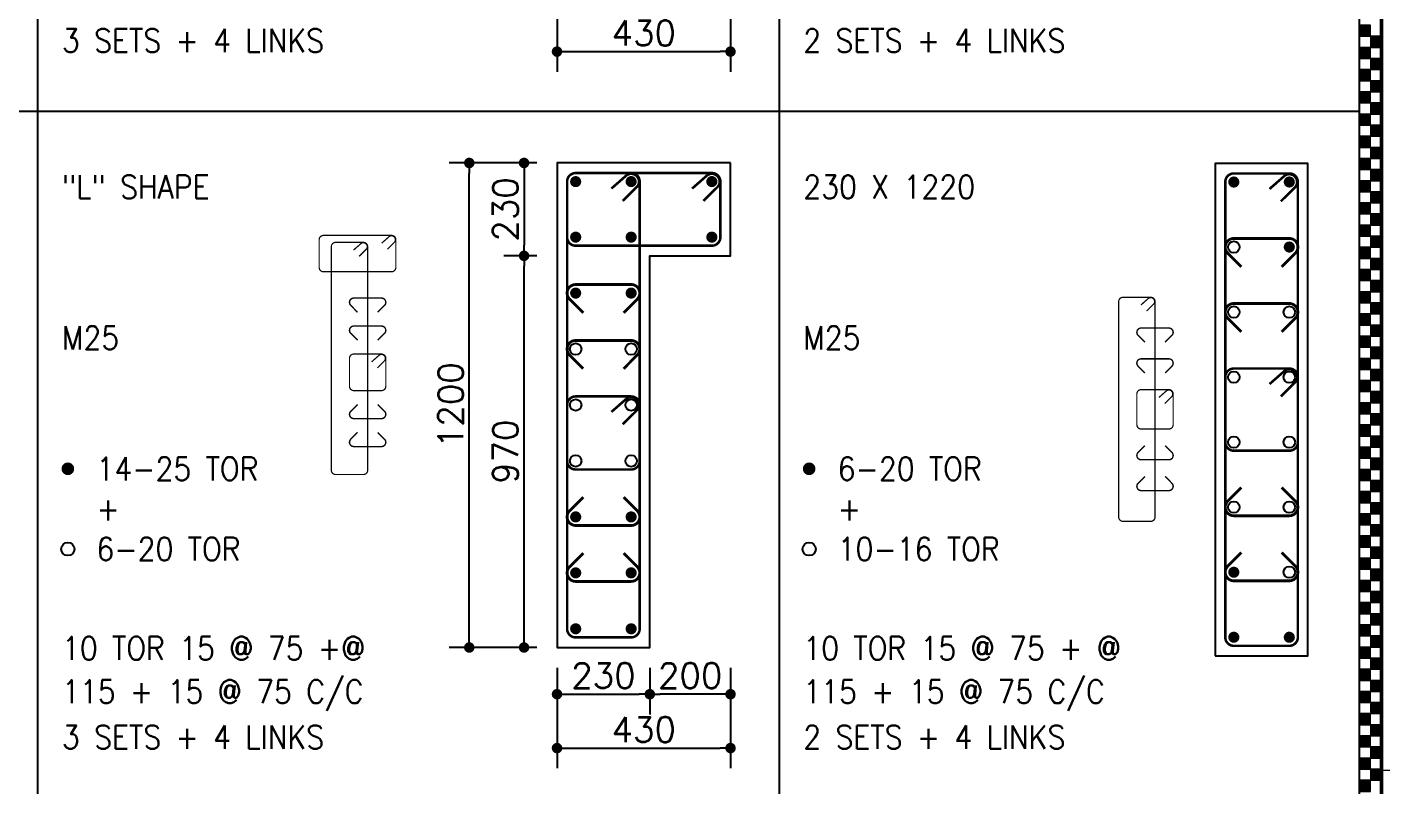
# Model space of a CAD drawing. Extents: x -200722 to 834823, y -494970 to 88783.
# Drawn here: x 291964 to 305396, y -61844 to -54327 of the extents above; entities that cross this region are included whole.
import ezdxf
from ezdxf.enums import TextEntityAlignment as Align

# ---------------------------------------------------------------- set-up
doc = ezdxf.new("R2010")
doc.units = 0
doc.header["$LTSCALE"] = 100
doc.header["$MEASUREMENT"] = 0
doc.header["$PDMODE"] = 34
doc.layers.get('0').update_dxf_attribs({"linetype": 'CONTINUOUS'})
doc.layers.get('DEFPOINTS').update_dxf_attribs({"linetype": 'CONTINUOUS'})
for name, color, linetype in [('5', 4, 'CONTINUOUS'), ('BEAM', 4, 'CONTINUOUS'), ('COL. SHED. STEEL.', 6, 'CONTINUOUS'), ('column', 240, 'CONTINUOUS'), ('STEEL', 6, 'CONTINUOUS'), ('TEXT', 2, 'CONTINUOUS')]:
    doc.layers.add(name, color=color, linetype=linetype)
doc.layers.add('9_TITLE TEXT', color=7, linetype='CONTINUOUS', lineweight=20)
doc.layers.add('g-dim', color=6, linetype='CONTINUOUS', lineweight=9)
doc.styles.add('ROMANS', font='romans.shx')
doc.styles.get("Standard").update_dxf_attribs({"font": 'simplex.shx'})
doc.dimstyles.new('STANDARD$0', dxfattribs={"dimtxt": 2.5, "dimasz": 2.5, "dimexe": 2, "dimexo": 0.7, "dimgap": 0.9, "dimtad": 1, "dimdec": 0, "dimdsep": 46, "dimtxsty": 'ROMANS', "dimcen": 0.09, "dimclrd": 4, "dimclre": 4, "dimclrt": 3, "dimadec": 0, "dimazin": 0, "dimtfac": 1, "dimtdec": 0, "dimtmove": 0, "dimatfit": 3, "dimfxl": 1, "dimtolj": 1, "dimtzin": 0, "dimarcsym": 0})

# ---------------------------------------------------------------- blocks, each defined once
blk = doc.blocks.new('DOT')
at = {"color": 0, "linetype": 'ByBlock'}
blk.add_line((-0.5, 0), (-1, 0), dxfattribs=at)
at = {"color": 0, "linetype": 'ByBlock', "const_width": 0.5}
blk.add_lwpolyline([(-0.25, 0, 1), (0.25, 0, 1)], format="xyb", close=True, dxfattribs=at)
blk = doc.blocks.new('*D148')
at = {"layer": 'BEAM', "color": 0, "lineweight": -2, "transparency": 16777216}
for p, q in [((297218, -60673), (297218, -61136)), ((298138, -60673), (298138, -61136)), ((297322, -60936), (298034, -60936))]:
    blk.add_line(p, q, dxfattribs=at)
at = {"layer": 'DEFPOINTS', "color": 0, "lineweight": -3, "transparency": 16777216}
for p in [(297218, -60473), (298138, -60473), (298138, -60936)]:
    blk.add_point(p, dxfattribs=at)
at = {"layer": 'BEAM', "color": 0, "lineweight": -2, "transparency": 16777216, "xscale": 104, "yscale": 104, "zscale": 104, "rotation": 180}
blk.add_blockref('DOT', (297218, -60936), dxfattribs=at)
at = {"layer": 'BEAM', "color": 0, "lineweight": -2, "transparency": 16777216, "xscale": 104, "yscale": 104, "zscale": 104}
blk.add_blockref('DOT', (298138, -60936), dxfattribs=at)
at = {"layer": 'BEAM', "color": 0, "transparency": 16777216, "insert": (297678, -60752), "char_height": 248, "attachment_point": 5}
blk.add_mtext('\\A1;230', dxfattribs=at)
blk = doc.blocks.new('_DOT')
at = {"color": 0, "linetype": 'ByBlock'}
blk.add_line((-0.5, 0), (-1, 0), dxfattribs=at)
at = {"color": 0, "linetype": 'ByBlock', "const_width": 0.5}
blk.add_lwpolyline([(-0.25, 0, 1), (0.25, 0, 1)], format="xyb", close=True, dxfattribs=at)
blk = doc.blocks.new('*D149')
at = {"layer": 'BEAM', "color": 0, "lineweight": -2, "transparency": 16777216}
for p, q in [((298138, -60673), (298138, -61136)), ((298938, -60673), (298938, -61136)), ((298834, -60936), (298242, -60936))]:
    blk.add_line(p, q, dxfattribs=at)
at = {"layer": 'DEFPOINTS', "color": 0, "lineweight": -3, "transparency": 16777216}
for p in [(298138, -60473), (298938, -60473), (298138, -60936)]:
    blk.add_point(p, dxfattribs=at)
at = {"layer": 'BEAM', "color": 0, "lineweight": -2, "transparency": 16777216, "xscale": 104, "yscale": 104, "zscale": 104, "rotation": 180}
blk.add_blockref('DOT', (298138, -60936), dxfattribs=at)
at = {"layer": 'BEAM', "color": 0, "lineweight": -2, "transparency": 16777216, "xscale": 104, "yscale": 104, "zscale": 104}
blk.add_blockref('DOT', (298938, -60936), dxfattribs=at)
at = {"layer": 'BEAM', "color": 0, "transparency": 16777216, "insert": (298538, -60752), "char_height": 248, "attachment_point": 5}
blk.add_mtext('\\A1;200', dxfattribs=at)
blk = doc.blocks.new('*D150')
at = {"layer": 'BEAM', "color": 0, "lineweight": -2, "transparency": 16777216}
for p, q in [((297218, -60673), (297218, -61670)), ((298938, -60673), (298938, -61670)), ((297322, -61470), (298834, -61470))]:
    blk.add_line(p, q, dxfattribs=at)
at = {"layer": 'DEFPOINTS', "color": 0, "lineweight": -3, "transparency": 16777216}
for p in [(297218, -60473), (298938, -60473), (298938, -61470)]:
    blk.add_point(p, dxfattribs=at)
at = {"layer": 'BEAM', "color": 0, "lineweight": -2, "transparency": 16777216, "xscale": 104, "yscale": 104, "zscale": 104, "rotation": 180}
blk.add_blockref('DOT', (297218, -61470), dxfattribs=at)
at = {"layer": 'BEAM', "color": 0, "lineweight": -2, "transparency": 16777216, "xscale": 104, "yscale": 104, "zscale": 104}
blk.add_blockref('DOT', (298938, -61470), dxfattribs=at)
at = {"layer": 'BEAM', "color": 0, "transparency": 16777216, "insert": (298078, -61286), "char_height": 248, "attachment_point": 5}
blk.add_mtext('\\A1;430', dxfattribs=at)
blk = doc.blocks.new('*D151')
at = {"layer": 'BEAM', "color": 0, "lineweight": -2, "transparency": 16777216}
for p, q in [((297018, -56593), (296691, -56593)), ((296891, -60369), (296891, -56697)), ((297018, -60473), (296691, -60473))]:
    blk.add_line(p, q, dxfattribs=at)
at = {"layer": 'DEFPOINTS', "color": 0, "lineweight": -3, "transparency": 16777216}
for p in [(296891, -56593), (297218, -56593), (297218, -60473)]:
    blk.add_point(p, dxfattribs=at)
at = {"layer": 'BEAM', "color": 0, "lineweight": -2, "transparency": 16777216, "xscale": 104, "yscale": 104, "zscale": 104}
for p, rotation in [((296891, -56593), 90), ((296891, -60473), 270)]:
    blk.add_blockref('DOT', p, dxfattribs=dict(at, rotation=rotation))
at = {"layer": 'BEAM', "color": 0, "transparency": 16777216, "insert": (296707, -58533), "char_height": 248, "attachment_point": 5, "rotation": 90}
blk.add_mtext('\\A1;970', dxfattribs=at)
blk = doc.blocks.new('*D152')
at = {"layer": 'BEAM', "color": 0, "lineweight": -2, "transparency": 16777216}
for p, q in [((297018, -55673), (296691, -55673)), ((296891, -55777), (296891, -56489)), ((297018, -56593), (296691, -56593))]:
    blk.add_line(p, q, dxfattribs=at)
at = {"layer": 'DEFPOINTS', "color": 0, "lineweight": -3, "transparency": 16777216}
for p in [(297218, -55673), (296891, -56593), (297218, -56593)]:
    blk.add_point(p, dxfattribs=at)
at = {"layer": 'BEAM', "color": 0, "lineweight": -2, "transparency": 16777216, "xscale": 104, "yscale": 104, "zscale": 104}
for p, rotation in [((296891, -55673), 90), ((296891, -56593), 270)]:
    blk.add_blockref('DOT', p, dxfattribs=dict(at, rotation=rotation))
at = {"layer": 'BEAM', "color": 0, "transparency": 16777216, "insert": (296707, -56133), "char_height": 248, "attachment_point": 5, "rotation": 90}
blk.add_mtext('\\A1;230', dxfattribs=at)
blk = doc.blocks.new('*D153')
at = {"layer": 'BEAM', "color": 0, "lineweight": -2, "transparency": 16777216}
for p, q in [((297018, -55673), (296148, -55673)), ((296348, -60369), (296348, -55777)), ((297018, -60473), (296148, -60473))]:
    blk.add_line(p, q, dxfattribs=at)
at = {"layer": 'DEFPOINTS', "color": 0, "lineweight": -3, "transparency": 16777216}
for p in [(296348, -55673), (297218, -55673), (297218, -60473)]:
    blk.add_point(p, dxfattribs=at)
at = {"layer": 'BEAM', "color": 0, "lineweight": -2, "transparency": 16777216, "xscale": 104, "yscale": 104, "zscale": 104}
for p, rotation in [((296348, -55673), 90), ((296348, -60473), 270)]:
    blk.add_blockref('DOT', p, dxfattribs=dict(at, rotation=rotation))
at = {"layer": 'BEAM', "color": 0, "transparency": 16777216, "insert": (296164, -58073), "char_height": 248, "attachment_point": 5, "rotation": 90}
blk.add_mtext('\\A1;1200', dxfattribs=at)
blk = doc.blocks.new('*D156')
at = {"layer": 'BEAM', "color": 0, "lineweight": -2, "transparency": 16777216}
for p, q in [((297218, -53773), (297218, -54770)), ((298938, -53773), (298938, -54770)), ((297322, -54570), (298834, -54570))]:
    blk.add_line(p, q, dxfattribs=at)
at = {"layer": 'DEFPOINTS', "color": 0, "lineweight": -3, "transparency": 16777216}
for p in [(297218, -53573), (298938, -53573), (298938, -54570)]:
    blk.add_point(p, dxfattribs=at)
at = {"layer": 'BEAM', "color": 0, "lineweight": -2, "transparency": 16777216, "xscale": 104, "yscale": 104, "zscale": 104, "rotation": 180}
blk.add_blockref('DOT', (297218, -54570), dxfattribs=at)
at = {"layer": 'BEAM', "color": 0, "lineweight": -2, "transparency": 16777216, "xscale": 104, "yscale": 104, "zscale": 104}
blk.add_blockref('DOT', (298938, -54570), dxfattribs=at)
at = {"layer": 'BEAM', "color": 0, "transparency": 16777216, "insert": (298078, -54386), "char_height": 248, "attachment_point": 5}
blk.add_mtext('\\A1;430', dxfattribs=at)
blk = doc.blocks.new('TITLE CHAIN')
at = {"layer": '9_TITLE TEXT'}
h = blk.add_hatch(color=256, dxfattribs=at)
h.dxf.hatch_style = 1
h.paths.add_polyline_path([(0, -129.62), (1, -129.62), (1, -128.62), (0, -128.62)])
h = blk.add_hatch(color=256, dxfattribs=at)
h.dxf.hatch_style = 1
h.paths.add_polyline_path([(0, -131.62), (1, -131.62), (1, -130.62), (0, -130.62)])
h = blk.add_hatch(color=256, dxfattribs=at)
h.dxf.hatch_style = 1
h.paths.add_polyline_path([(1, -130.62), (2, -130.62), (2, -129.62), (1, -129.62)])
h = blk.add_hatch(color=256, dxfattribs=at)
h.dxf.hatch_style = 1
h.paths.add_polyline_path([(1, -132.62), (2, -132.62), (2, -131.62), (1, -131.62)])
h = blk.add_hatch(color=256, dxfattribs=at)
h.dxf.hatch_style = 1
h.paths.add_polyline_path([(0, -133.62), (1, -133.62), (1, -132.62), (0, -132.62)])
h = blk.add_hatch(color=256, dxfattribs=at)
h.dxf.hatch_style = 1
h.paths.add_polyline_path([(1, -134.62), (2, -134.62), (2, -133.62), (1, -133.62)])
h = blk.add_hatch(color=256, dxfattribs=at)
h.dxf.hatch_style = 1
h.paths.add_polyline_path([(0, -135.62), (1, -135.62), (1, -134.62), (0, -134.62)])
h = blk.add_hatch(color=256, dxfattribs=at)
h.dxf.hatch_style = 1
h.paths.add_polyline_path([(0, -137.62), (1, -137.62), (1, -136.62), (0, -136.62)])
h = blk.add_hatch(color=256, dxfattribs=at)
h.dxf.hatch_style = 1
h.paths.add_polyline_path([(1, -136.62), (2, -136.62), (2, -135.62), (1, -135.62)])
h = blk.add_hatch(color=256, dxfattribs=at)
h.dxf.hatch_style = 1
h.paths.add_polyline_path([(1, -138.62), (2, -138.62), (2, -137.62), (1, -137.62)])
h = blk.add_hatch(color=256, dxfattribs=at)
h.dxf.hatch_style = 1
h.paths.add_polyline_path([(0, -139.62), (1, -139.62), (1, -138.62), (0, -138.62)])
h = blk.add_hatch(color=256, dxfattribs=at)
h.dxf.hatch_style = 1
h.paths.add_polyline_path([(1, -140.62), (2, -140.62), (2, -139.62), (1, -139.62)])
h = blk.add_hatch(color=256, dxfattribs=at)
h.dxf.hatch_style = 1
h.paths.add_polyline_path([(0, -141.62), (1, -141.62), (1, -140.62), (0, -140.62)])
h = blk.add_hatch(color=256, dxfattribs=at)
h.dxf.hatch_style = 1
h.paths.add_polyline_path([(1, -142.62), (2, -142.62), (2, -141.62), (1, -141.62)])
h = blk.add_hatch(color=256, dxfattribs=at)
h.dxf.hatch_style = 1
h.paths.add_polyline_path([(0, -143.62), (1, -143.62), (1, -142.62), (0, -142.62)])
h = blk.add_hatch(color=256, dxfattribs=at)
h.dxf.hatch_style = 1
h.paths.add_polyline_path([(1, -144.62), (2, -144.62), (2, -143.62), (1, -143.62)])
h = blk.add_hatch(color=256, dxfattribs=at)
h.dxf.hatch_style = 1
h.paths.add_polyline_path([(0, -145.62), (1, -145.62), (1, -144.62), (0, -144.62)])
h = blk.add_hatch(color=256, dxfattribs=at)
h.dxf.hatch_style = 1
h.paths.add_polyline_path([(1, -146.62), (2, -146.62), (2, -145.62), (1, -145.62)])
h = blk.add_hatch(color=256, dxfattribs=at)
h.dxf.hatch_style = 1
h.paths.add_polyline_path([(0, -147.62), (1, -147.62), (1, -146.62), (0, -146.62)])
h = blk.add_hatch(color=256, dxfattribs=at)
h.dxf.hatch_style = 1
h.paths.add_polyline_path([(1, -148.62), (2, -148.62), (2, -147.62), (1, -147.62)])
h = blk.add_hatch(color=256, dxfattribs=at)
h.dxf.hatch_style = 1
h.paths.add_polyline_path([(0, -149.62), (1, -149.62), (1, -148.62), (0, -148.62)])
h = blk.add_hatch(color=256, dxfattribs=at)
h.dxf.hatch_style = 1
h.paths.add_polyline_path([(1, -150.62), (2, -150.62), (2, -149.62), (1, -149.62)])
h = blk.add_hatch(color=256, dxfattribs=at)
h.dxf.hatch_style = 1
h.paths.add_polyline_path([(0, -151.62), (1, -151.62), (1, -150.62), (0, -150.62)])
h = blk.add_hatch(color=256, dxfattribs=at)
h.dxf.hatch_style = 1
h.paths.add_polyline_path([(0, -153.62), (1, -153.62), (1, -152.62), (0, -152.62)])
h = blk.add_hatch(color=256, dxfattribs=at)
h.dxf.hatch_style = 1
h.paths.add_polyline_path([(1, -152.62), (2, -152.62), (2, -151.62), (1, -151.62)])
h = blk.add_hatch(color=256, dxfattribs=at)
h.dxf.hatch_style = 1
h.paths.add_polyline_path([(1, -154.62), (2, -154.62), (2, -153.62), (1, -153.62)])
h = blk.add_hatch(color=256, dxfattribs=at)
h.dxf.hatch_style = 1
h.paths.add_polyline_path([(0, -155.62), (1, -155.62), (1, -154.62), (0, -154.62)])
h = blk.add_hatch(color=256, dxfattribs=at)
h.dxf.hatch_style = 1
h.paths.add_polyline_path([(1, -156.62), (2, -156.62), (2, -155.62), (1, -155.62)])
h = blk.add_hatch(color=256, dxfattribs=at)
h.dxf.hatch_style = 1
h.paths.add_polyline_path([(0, -157.62), (1, -157.62), (1, -156.62), (0, -156.62)])
h = blk.add_hatch(color=256, dxfattribs=at)
h.dxf.hatch_style = 1
h.paths.add_polyline_path([(0, -159.62), (1, -159.62), (1, -158.62), (0, -158.62)])
h = blk.add_hatch(color=256, dxfattribs=at)
h.dxf.hatch_style = 1
h.paths.add_polyline_path([(1, -158.62), (2, -158.62), (2, -157.62), (1, -157.62)])
h = blk.add_hatch(color=256, dxfattribs=at)
h.dxf.hatch_style = 1
h.paths.add_polyline_path([(1, -160.62), (2, -160.62), (2, -159.62), (1, -159.62)])
h = blk.add_hatch(color=256, dxfattribs=at)
h.dxf.hatch_style = 1
h.paths.add_polyline_path([(0, -161.62), (1, -161.62), (1, -160.62), (0, -160.62)])
h = blk.add_hatch(color=256, dxfattribs=at)
h.dxf.hatch_style = 1
h.paths.add_polyline_path([(1, -162.62), (2, -162.62), (2, -161.62), (1, -161.62)])
h = blk.add_hatch(color=256, dxfattribs=at)
h.dxf.hatch_style = 1
h.paths.add_polyline_path([(0, -163.62), (1, -163.62), (1, -162.62), (0, -162.62)])
h = blk.add_hatch(color=256, dxfattribs=at)
h.dxf.hatch_style = 1
h.paths.add_polyline_path([(0, -165.62), (1, -165.62), (1, -164.62), (0, -164.62)])
h = blk.add_hatch(color=256, dxfattribs=at)
h.dxf.hatch_style = 1
h.paths.add_polyline_path([(1, -164.62), (2, -164.62), (2, -163.62), (1, -163.62)])
h = blk.add_hatch(color=256, dxfattribs=at)
h.dxf.hatch_style = 1
h.paths.add_polyline_path([(1, -166.62), (2, -166.62), (2, -165.62), (1, -165.62)])
h = blk.add_hatch(color=256, dxfattribs=at)
h.dxf.hatch_style = 1
h.paths.add_polyline_path([(0, -167.62), (1, -167.62), (1, -166.62), (0, -166.62)])
h = blk.add_hatch(color=256, dxfattribs=at)
h.dxf.hatch_style = 1
h.paths.add_polyline_path([(1, -168.62), (2, -168.62), (2, -167.62), (1, -167.62)])
h = blk.add_hatch(color=256, dxfattribs=at)
h.dxf.hatch_style = 1
h.paths.add_polyline_path([(0, -169.62), (1, -169.62), (1, -168.62), (0, -168.62)])
h = blk.add_hatch(color=256, dxfattribs=at)
h.dxf.hatch_style = 1
h.paths.add_polyline_path([(1, -170.62), (2, -170.62), (2, -169.62), (1, -169.62)])
h = blk.add_hatch(color=256, dxfattribs=at)
h.dxf.hatch_style = 1
h.paths.add_polyline_path([(0, -171.62), (1, -171.62), (1, -170.62), (0, -170.62)])
h = blk.add_hatch(color=256, dxfattribs=at)
h.dxf.hatch_style = 1
h.paths.add_polyline_path([(1, -172.62), (2, -172.62), (2, -171.62), (1, -171.62)])
h = blk.add_hatch(color=256, dxfattribs=at)
h.dxf.hatch_style = 1
h.paths.add_polyline_path([(0, -173.62), (1, -173.62), (1, -172.62), (0, -172.62)])
h = blk.add_hatch(color=256, dxfattribs=at)
h.dxf.hatch_style = 1
h.paths.add_polyline_path([(1, -174.62), (2, -174.62), (2, -173.62), (1, -173.62)])
h = blk.add_hatch(color=256, dxfattribs=at)
h.dxf.hatch_style = 1
h.paths.add_polyline_path([(0, -175.62), (1, -175.62), (1, -174.62), (0, -174.62)])
h = blk.add_hatch(color=256, dxfattribs=at)
h.dxf.hatch_style = 1
h.paths.add_polyline_path([(1, -176.62), (2, -176.62), (2, -175.62), (1, -175.62)])
h = blk.add_hatch(color=256, dxfattribs=at)
h.dxf.hatch_style = 1
h.paths.add_polyline_path([(0, -177.62), (1, -177.62), (1, -176.62), (0, -176.62)])
h = blk.add_hatch(color=256, dxfattribs=at)
h.dxf.hatch_style = 1
h.paths.add_polyline_path([(1, -178.62), (2, -178.62), (2, -177.62), (1, -177.62)])
h = blk.add_hatch(color=256, dxfattribs=at)
h.dxf.hatch_style = 1
h.paths.add_polyline_path([(0, -179.62), (1, -179.62), (1, -178.62), (0, -178.62)])
h = blk.add_hatch(color=256, dxfattribs=at)
h.dxf.hatch_style = 1
h.paths.add_polyline_path([(0, -181.62), (1, -181.62), (1, -180.62), (0, -180.62)])
h = blk.add_hatch(color=256, dxfattribs=at)
h.dxf.hatch_style = 1
h.paths.add_polyline_path([(1, -180.62), (2, -180.62), (2, -179.62), (1, -179.62)])
h = blk.add_hatch(color=256, dxfattribs=at)
h.dxf.hatch_style = 1
h.paths.add_polyline_path([(1, -182.62), (2, -182.62), (2, -181.62), (1, -181.62)])
h = blk.add_hatch(color=256, dxfattribs=at)
h.dxf.hatch_style = 1
h.paths.add_polyline_path([(0, -183.62), (1, -183.62), (1, -182.62), (0, -182.62)])
h = blk.add_hatch(color=256, dxfattribs=at)
h.dxf.hatch_style = 1
h.paths.add_polyline_path([(1, -184.62), (2, -184.62), (2, -183.62), (1, -183.62)])
h = blk.add_hatch(color=256, dxfattribs=at)
h.dxf.hatch_style = 1
h.paths.add_polyline_path([(0, -185.62), (1, -185.62), (1, -184.62), (0, -184.62)])
h = blk.add_hatch(color=256, dxfattribs=at)
h.dxf.hatch_style = 1
h.paths.add_polyline_path([(0, -187.62), (1, -187.62), (1, -186.62), (0, -186.62)])
h = blk.add_hatch(color=256, dxfattribs=at)
h.dxf.hatch_style = 1
h.paths.add_polyline_path([(1, -186.62), (2, -186.62), (2, -185.62), (1, -185.62)])
h = blk.add_hatch(color=256, dxfattribs=at)
h.dxf.hatch_style = 1
h.paths.add_polyline_path([(1, -188.62), (2, -188.62), (2, -187.62), (1, -187.62)])
h = blk.add_hatch(color=256, dxfattribs=at)
h.dxf.hatch_style = 1
h.paths.add_polyline_path([(0, -189.62), (1, -189.62), (1, -188.62), (0, -188.62)])
h = blk.add_hatch(color=256, dxfattribs=at)
h.dxf.hatch_style = 1
h.paths.add_polyline_path([(1, -190.62), (2, -190.62), (2, -189.62), (1, -189.62)])
h = blk.add_hatch(color=256, dxfattribs=at)
h.dxf.hatch_style = 1
h.paths.add_polyline_path([(0, -191.62), (1, -191.62), (1, -190.62), (0, -190.62)])
h = blk.add_hatch(color=256, dxfattribs=at)
h.dxf.hatch_style = 1
h.paths.add_polyline_path([(1, -192.62), (2, -192.62), (2, -191.62), (1, -191.62)])
h = blk.add_hatch(color=256, dxfattribs=at)
h.dxf.hatch_style = 1
h.paths.add_polyline_path([(0, -193.62), (1, -193.62), (1, -192.62), (0, -192.62)])
h = blk.add_hatch(color=256, dxfattribs=at)
h.dxf.hatch_style = 1
h.paths.add_polyline_path([(1, -194.62), (2, -194.62), (2, -193.62), (1, -193.62)])
h = blk.add_hatch(color=256, dxfattribs=at)
h.dxf.hatch_style = 1
h.paths.add_polyline_path([(0, -195.62), (1, -195.62), (1, -194.62), (0, -194.62)])
h = blk.add_hatch(color=256, dxfattribs=at)
h.dxf.hatch_style = 1
h.paths.add_polyline_path([(1, -196.62), (2, -196.62), (2, -195.62), (1, -195.62)])
h = blk.add_hatch(color=256, dxfattribs=at)
h.dxf.hatch_style = 1
h.paths.add_polyline_path([(0, -197.62), (1, -197.62), (1, -196.62), (0, -196.62)])
for p, q in [((0, -584), (0, 0)), ((2, -584), (2, 0))]:
    blk.add_line(p, q, dxfattribs=at)
for points in [[(0, -129.62), (1, -129.62), (1, -128.62), (0, -128.62)], [(0, -131.62), (1, -131.62), (1, -130.62), (0, -130.62)], [(1, -130.62), (2, -130.62), (2, -129.62), (1, -129.62)], [(1, -132.62), (2, -132.62), (2, -131.62), (1, -131.62)], [(0, -133.62), (1, -133.62), (1, -132.62), (0, -132.62)], [(1, -134.62), (2, -134.62), (2, -133.62), (1, -133.62)], [(0, -135.62), (1, -135.62), (1, -134.62), (0, -134.62)], [(0, -137.62), (1, -137.62), (1, -136.62), (0, -136.62)], [(1, -136.62), (2, -136.62), (2, -135.62), (1, -135.62)], [(1, -138.62), (2, -138.62), (2, -137.62), (1, -137.62)], [(0, -139.62), (1, -139.62), (1, -138.62), (0, -138.62)], [(1, -140.62), (2, -140.62), (2, -139.62), (1, -139.62)], [(0, -141.62), (1, -141.62), (1, -140.62), (0, -140.62)], [(1, -142.62), (2, -142.62), (2, -141.62), (1, -141.62)], [(0, -143.62), (1, -143.62), (1, -142.62), (0, -142.62)], [(1, -144.62), (2, -144.62), (2, -143.62), (1, -143.62)], [(0, -145.62), (1, -145.62), (1, -144.62), (0, -144.62)], [(1, -146.62), (2, -146.62), (2, -145.62), (1, -145.62)], [(0, -147.62), (1, -147.62), (1, -146.62), (0, -146.62)], [(1, -148.62), (2, -148.62), (2, -147.62), (1, -147.62)], [(0, -149.62), (1, -149.62), (1, -148.62), (0, -148.62)], [(1, -150.62), (2, -150.62), (2, -149.62), (1, -149.62)], [(0, -151.62), (1, -151.62), (1, -150.62), (0, -150.62)], [(0, -153.62), (1, -153.62), (1, -152.62), (0, -152.62)], [(1, -152.62), (2, -152.62), (2, -151.62), (1, -151.62)], [(1, -154.62), (2, -154.62), (2, -153.62), (1, -153.62)], [(0, -155.62), (1, -155.62), (1, -154.62), (0, -154.62)], [(1, -156.62), (2, -156.62), (2, -155.62), (1, -155.62)], [(0, -157.62), (1, -157.62), (1, -156.62), (0, -156.62)], [(0, -159.62), (1, -159.62), (1, -158.62), (0, -158.62)], [(1, -158.62), (2, -158.62), (2, -157.62), (1, -157.62)], [(1, -160.62), (2, -160.62), (2, -159.62), (1, -159.62)], [(0, -161.62), (1, -161.62), (1, -160.62), (0, -160.62)], [(1, -162.62), (2, -162.62), (2, -161.62), (1, -161.62)], [(0, -163.62), (1, -163.62), (1, -162.62), (0, -162.62)], [(0, -165.62), (1, -165.62), (1, -164.62), (0, -164.62)], [(1, -164.62), (2, -164.62), (2, -163.62), (1, -163.62)], [(1, -166.62), (2, -166.62), (2, -165.62), (1, -165.62)], [(0, -167.62), (1, -167.62), (1, -166.62), (0, -166.62)], [(1, -168.62), (2, -168.62), (2, -167.62), (1, -167.62)], [(0, -169.62), (1, -169.62), (1, -168.62), (0, -168.62)], [(1, -170.62), (2, -170.62), (2, -169.62), (1, -169.62)], [(0, -171.62), (1, -171.62), (1, -170.62), (0, -170.62)], [(1, -172.62), (2, -172.62), (2, -171.62), (1, -171.62)], [(0, -173.62), (1, -173.62), (1, -172.62), (0, -172.62)], [(1, -174.62), (2, -174.62), (2, -173.62), (1, -173.62)], [(0, -175.62), (1, -175.62), (1, -174.62), (0, -174.62)], [(1, -176.62), (2, -176.62), (2, -175.62), (1, -175.62)], [(0, -177.62), (1, -177.62), (1, -176.62), (0, -176.62)], [(1, -178.62), (2, -178.62), (2, -177.62), (1, -177.62)], [(0, -179.62), (1, -179.62), (1, -178.62), (0, -178.62)], [(0, -181.62), (1, -181.62), (1, -180.62), (0, -180.62)], [(1, -180.62), (2, -180.62), (2, -179.62), (1, -179.62)], [(1, -182.62), (2, -182.62), (2, -181.62), (1, -181.62)], [(0, -183.62), (1, -183.62), (1, -182.62), (0, -182.62)], [(1, -184.62), (2, -184.62), (2, -183.62), (1, -183.62)], [(0, -185.62), (1, -185.62), (1, -184.62), (0, -184.62)], [(0, -187.62), (1, -187.62), (1, -186.62), (0, -186.62)], [(1, -186.62), (2, -186.62), (2, -185.62), (1, -185.62)], [(1, -188.62), (2, -188.62), (2, -187.62), (1, -187.62)], [(0, -189.62), (1, -189.62), (1, -188.62), (0, -188.62)], [(1, -190.62), (2, -190.62), (2, -189.62), (1, -189.62)], [(0, -191.62), (1, -191.62), (1, -190.62), (0, -190.62)], [(1, -192.62), (2, -192.62), (2, -191.62), (1, -191.62)], [(0, -193.62), (1, -193.62), (1, -192.62), (0, -192.62)], [(1, -194.62), (2, -194.62), (2, -193.62), (1, -193.62)], [(0, -195.62), (1, -195.62), (1, -194.62), (0, -194.62)], [(1, -196.62), (2, -196.62), (2, -195.62), (1, -195.62)], [(0, -197.62), (1, -197.62), (1, -196.62), (0, -196.62)]]:
    blk.add_lwpolyline(points, close=True, dxfattribs=at)

msp = doc.modelspace()

# ---------------------------------------------------------------- linework, layer by layer
at = {"layer": '5', "color": 7, "lineweight": -2}
for p, q in [((292069.6, -104400.4), (292069.6, -40160.4)), ((299422.7, -104400.4), (299422.7, -40160.4)), ((305172.7, -104400.4), (305172.7, -40160.4)), ((305172.7, -104400.4), (305172.7, -40160.4)), ((223222.7, -55160.4), (305172.7, -55160.4))]:
    msp.add_line(p, q, dxfattribs=at)
at = {"layer": '9_TITLE TEXT', "color": 18, "true_color": 0x000000}
msp.add_line((305172.7, -103699.1), (305172.7, -40160.4), dxfattribs=at)
at = {"layer": '9_TITLE TEXT', "color": 18, "lineweight": 50, "true_color": 0x000000}
msp.add_lwpolyline([(314632.7, -104400.4), (305392.7, -104400.4), (305392.7, -40160.4), (314632.7, -40160.4)], close=True, dxfattribs=at)
at = {"layer": '9_TITLE TEXT', "color": 18, "true_color": 0x000000}
msp.add_lwpolyline([(305392.7, -61689.1), (314632.7, -61689.1)], dxfattribs=at)
at = {"layer": 'COL. SHED. STEEL.', "color": 140, "linetype": 'Continuous'}
for points, const_width in [([(303928, -58523.9), (304478, -58523.9, 0.4142136), (304563, -58438.9), (304563, -57794.6, 0.4142136), (304478, -57709.6), (303928, -57709.6, 0.4142136), (303843, -57794.6), (303843, -58438.9, 0.4142136)], 25), ([(303009.1, -58308.5), (303284.1, -58308.5, 0.4142136), (303326.6, -58266), (303326.6, -57961, 0.4142136), (303284.1, -57918.5), (303009.1, -57918.5, 0.4142136), (302966.6, -57961), (302966.6, -58266, 0.4142136)], 12.5)]:
    msp.add_lwpolyline(points, format="xyb", close=True, dxfattribs=dict(at, const_width=const_width))
for points, const_width in [([(304394.8, -57985.5), (304536.9, -57844.8, 0.9275277), (304427.3, -57736.2), (304282.2, -57863.5)], 25), ([(303242.5, -58056.4), (303313.5, -57986.1, 0.9275277), (303258.7, -57931.8), (303186.2, -57995.5)], 12.5)]:
    msp.add_lwpolyline(points, format="xyb", dxfattribs=dict(at, const_width=const_width))
at = {"layer": 'column', "color": 4, "linetype": 'Continuous'}
msp.add_lwpolyline([(298937.9, -55672.9), (297217.9, -55672.9), (297217.9, -60473), (298137.9, -60473), (298137.9, -56592.9), (298937.9, -56592.9), (298937.9, -55672.9)], dxfattribs=at)
msp.add_lwpolyline([(303743, -60556.8), (304663, -60556.8), (304663, -55676.8), (303743, -55676.8)], close=True, dxfattribs=at)
at = {"layer": 'g-dim', "color": 62, "lineweight": -2}
for points, const_width in [([(295203, -57928.2), (295478, -57928.2, 0.4142136), (295520.5, -57885.7), (295520.5, -57608.6, 0.4142136), (295478, -57566.1), (295203, -57566.1, 0.4142136), (295160.5, -57608.6), (295160.5, -57885.7, 0.4142136)], 12.5), ([(297402.9, -58710.1), (297952.9, -58710.1, 0.4142136), (298037.9, -58625.1), (298037.9, -58070.8, 0.4142136), (297952.9, -57985.8), (297402.9, -57985.8, 0.4142136), (297317.9, -58070.8), (297317.9, -58625.1, 0.4142136)], 25)]:
    msp.add_lwpolyline(points, format="xyb", close=True, dxfattribs=dict(at, const_width=const_width))
for points, const_width in [([(295436.4, -57704), (295507.5, -57633.7, 0.9275277), (295452.7, -57579.4), (295380.2, -57643)], 12.5), ([(297869.7, -58261.7), (298011.8, -58121, 0.9275277), (297902.2, -58012.4), (297757.2, -58139.7)], 25)]:
    msp.add_lwpolyline(points, format="xyb", dxfattribs=dict(at, const_width=const_width))
at = {"layer": 'STEEL', "color": 18, "true_color": 0x000000}
for points, const_width in [([(297402.9, -55772.9), (297952.9, -55772.9, -0.4142136), (298037.9, -55857.9), (298037.9, -60288, -0.4142136), (297952.9, -60373), (297402.9, -60373, -0.4142136), (297317.9, -60288), (297317.9, -55857.9, -0.4142136)], 25), ([(297402.9, -55772.9), (298752.9, -55772.9, -0.4142136), (298837.9, -55857.9), (298837.9, -56407.9, -0.4142136), (298752.9, -56492.9), (297402.9, -56492.9, -0.4142136), (297317.9, -56407.9), (297317.9, -55857.9, -0.4142136)], 25), ([(303928, -60456.8), (304478, -60456.8, 0.4142136), (304563, -60371.8), (304563, -55861.8, 0.4142136), (304478, -55776.8), (303928, -55776.8, 0.4142136), (303843, -55861.8), (303843, -60371.8, 0.4142136)], 25), ([(294902.4, -56390.8), (295577.4, -56390.8, -0.4142136), (295619.9, -56433.3), (295619.9, -56708.3, -0.4142136), (295577.4, -56750.8), (294902.4, -56750.8, -0.4142136), (294859.9, -56708.3), (294859.9, -56433.3, -0.4142136)], 12.5), ([(295023, -56459.6), (295298, -56459.6, -0.4142136), (295340.5, -56502.1), (295340.5, -58717.2, -0.4142136), (295298, -58759.7), (295023, -58759.7, -0.4142136), (294980.5, -58717.2), (294980.5, -56502.1, -0.4142136)], 12.5), ([(302829.1, -59223.5), (303104.1, -59223.5, 0.4142136), (303146.6, -59181), (303146.6, -57046, 0.4142136), (303104.1, -57003.5), (302829.1, -57003.5, 0.4142136), (302786.6, -57046), (302786.6, -59181, 0.4142136)], 12.5), ([(292337, -58702.9, 1), (292399.5, -58702.9, 1)], 62.5), ([(299686.4, -58702.9, 1), (299748.9, -58702.9, 1)], 62.5)]:
    msp.add_lwpolyline(points, format="xyb", close=True, dxfattribs=dict(at, const_width=const_width))
at = {"layer": 'STEEL', "color": 18, "linetype": 'Continuous', "true_color": 0x000000, "const_width": 55}
for points in [[(297402.9, -55885.4, 1), (297402.9, -55830.4, 1)], [(297952.9, -55885.4, -1), (297952.9, -55830.4, -1)], [(298752.9, -55885.4, -1), (298752.9, -55830.4, -1)], [(303928, -55834.3, -1), (303928, -55889.3, -1)], [(304478, -55834.3, 1), (304478, -55889.3, 1)], [(297402.9, -56435.4, 1), (297402.9, -56380.4, 1)], [(297952.9, -56435.4, -1), (297952.9, -56380.4, -1)], [(298752.9, -56435.4, -1), (298752.9, -56380.4, -1)], [(304478, -56533.5, -1), (304478, -56478.5, -1)], [(297402.9, -56989.7, 1), (297402.9, -56934.7, 1)], [(297952.9, -56989.7, -1), (297952.9, -56934.7, -1)], [(297402.9, -59206.9, 1), (297402.9, -59151.9, 1)], [(297952.9, -59206.9, -1), (297952.9, -59151.9, -1)], [(297402.9, -59761.2, 1), (297402.9, -59706.2, 1)], [(297952.9, -59761.2, -1), (297952.9, -59706.2, -1)], [(303928, -59755, 1), (303928, -59700, 1)], [(297402.9, -60315.5, 1), (297402.9, -60260.5, 1)], [(297952.9, -60315.5, -1), (297952.9, -60260.5, -1)], [(303928, -60399.3, 1), (303928, -60344.3, 1)], [(304478, -60399.3, -1), (304478, -60344.3, -1)]]:
    msp.add_lwpolyline(points, format="xyb", close=True, dxfattribs=at)
at = {"layer": 'STEEL', "color": 18, "true_color": 0x000000}
for points, const_width in [([(297869.7, -56048.8), (298011.8, -55908.1, 0.9275277), (297902.2, -55799.5), (297757.2, -55926.8)], 25), ([(298669.7, -56048.8), (298811.8, -55908.1, 0.9275277), (298702.2, -55799.5), (298557.2, -55926.8)], 25), ([(304394.8, -56052.6), (304536.9, -55911.9, 0.9275277), (304427.3, -55803.3), (304282.2, -55930.7)], 25), ([(295535.8, -56528.7), (295606.8, -56458.3, 0.9275277), (295552, -56404), (295479.5, -56467.7)], 12.5), ([(295256.4, -56597.6), (295327.5, -56527.2, 0.9275277), (295272.7, -56472.9), (295200.2, -56536.6)], 12.5), ([(303062.5, -57141.4), (303133.5, -57071.1, 0.9275277), (303078.7, -57016.8), (303006.2, -57080.5)], 12.5)]:
    msp.add_lwpolyline(points, format="xyb", dxfattribs=dict(at, const_width=const_width))
at = {"layer": 'STEEL', "color": 40}
for points in [[(304002.9, -56701.2, 28, 28, 0), (303867.9, -56566.1, 28, 28, -0.6681786), (303928, -56421, 28, 28, 0), (304478, -56421, 28, 28, -0.6681786), (304538.1, -56566.1, 28, 28, 0), (304403, -56701.2, 0, 0, 0)], [(297477.9, -57157.4, 28, 28, 0), (297342.8, -57022.3, 28, 28, -0.6681786), (297402.9, -56877.2, 28, 28, 0), (297952.9, -56877.2, 28, 28, -0.6681786), (298013, -57022.3, 28, 28, 0), (297878, -57157.4, 0, 0, 0)], [(295240.5, -57151.9, 14, 14, 0), (295173, -57084.3, 14, 14, -0.6681786), (295203, -57011.8, 14, 14, 0), (295478, -57011.8, 14, 14, -0.6681786), (295508.1, -57084.3, 14, 14, 0), (295440.5, -57151.9, 0, 0, 0)], [(304002.9, -57345.5, 28, 28, 0), (303867.9, -57210.4, 28, 28, -0.6681786), (303928, -57065.3, 28, 28, 0), (304478, -57065.3, 28, 28, -0.6681786), (304538.1, -57210.4, 28, 28, 0), (304403, -57345.5, 0, 0, 0)], [(295240.5, -57429, 14, 14, 0), (295173, -57361.5, 14, 14, -0.6681786), (295203, -57288.9, 14, 14, 0), (295478, -57288.9, 14, 14, -0.6681786), (295508.1, -57361.5, 14, 14, 0), (295440.5, -57429, 0, 0, 0)], [(303046.5, -57448.6, 14, 14, 0), (302979, -57381.1, 14, 14, -0.6681786), (303009.1, -57308.5, 14, 14, 0), (303284.1, -57308.5, 14, 14, -0.6681786), (303314.1, -57381.1, 14, 14, 0), (303246.6, -57448.6, 0, 0, 0)], [(297477.9, -57711.7, 28, 28, 0), (297342.8, -57576.6, 28, 28, -0.6681786), (297402.9, -57431.5, 28, 28, 0), (297952.9, -57431.5, 28, 28, -0.6681786), (298013, -57576.6, 28, 28, 0), (297878, -57711.7, 0, 0, 0)], [(303046.5, -57753.6, 14, 14, 0), (302979, -57686.1, 14, 14, -0.6681786), (303009.1, -57613.5, 14, 14, 0), (303284.1, -57613.5, 14, 14, -0.6681786), (303314.1, -57686.1, 14, 14, 0), (303246.6, -57753.6, 0, 0, 0)], [(295240.5, -58065.3, 14, 14, 0), (295173, -58132.8, 14, 14, 0.6681786), (295203, -58205.4, 14, 14, 0), (295478, -58205.4, 14, 14, 0.6681786), (295508.1, -58132.8, 14, 14, 0), (295440.5, -58065.3, 0, 0, 0)], [(295240.5, -58342.4, 14, 14, 0), (295173, -58410, 14, 14, 0.6681786), (295203, -58482.5, 14, 14, 0), (295478, -58482.5, 14, 14, 0.6681786), (295508.1, -58410, 14, 14, 0), (295440.5, -58342.4, 0, 0, 0)], [(303046.5, -58473.4, 14, 14, 0), (302979, -58541, 14, 14, 0.6681786), (303009.1, -58613.5, 14, 14, 0), (303284.1, -58613.5, 14, 14, 0.6681786), (303314.1, -58541, 14, 14, 0), (303246.6, -58473.4, 0, 0, 0)], [(303046.5, -58778.4, 14, 14, 0), (302979, -58846, 14, 14, 0.6681786), (303009.1, -58918.5, 14, 14, 0), (303284.1, -58918.5, 14, 14, 0.6681786), (303314.1, -58846, 14, 14, 0), (303246.6, -58778.4, 0, 0, 0)], [(304002.9, -58888, 28, 28, 0), (303867.9, -59023.1, 28, 28, 0.6681786), (303928, -59168.2, 28, 28, 0), (304478, -59168.2, 28, 28, 0.6681786), (304538.1, -59023.1, 28, 28, 0), (304403, -58888, 0, 0, 0)], [(297477.9, -58984.2, 28, 28, 0), (297342.8, -59119.3, 28, 28, 0.6681786), (297402.9, -59264.4, 28, 28, 0), (297952.9, -59264.4, 28, 28, 0.6681786), (298013, -59119.3, 28, 28, 0), (297878, -58984.2, 0, 0, 0)], [(297477.9, -59538.5, 28, 28, 0), (297342.8, -59673.6, 28, 28, 0.6681786), (297402.9, -59818.7, 28, 28, 0), (297952.9, -59818.7, 28, 28, 0.6681786), (298013, -59673.6, 28, 28, 0), (297878, -59538.5, 0, 0, 0)], [(304002.9, -59532.3, 28, 28, 0), (303867.9, -59667.4, 28, 28, 0.6681786), (303928, -59812.5, 28, 28, 0), (304478, -59812.5, 28, 28, 0.6681786), (304538.1, -59667.4, 28, 28, 0), (304403, -59532.3, 0, 0, 0)]]:
    msp.add_lwpolyline(points, format="xyseb", dxfattribs=at)
at = {"layer": 'STEEL', "color": 0}
for centre, radius in [((303928, -56506), 57), ((303928, -57150.3), 57), ((304478, -57150.3), 57), ((297402.9, -57516.5), 57), ((297952.9, -57516.5), 57), ((303928, -57794.6), 57), ((304478, -57794.6), 57), ((297402.9, -58070.8), 57), ((297952.9, -58070.8), 57), ((303928, -58438.9), 57), ((304478, -58438.9), 57), ((297402.9, -58625.1), 57), ((297952.9, -58625.1), 57), ((303928, -59083.2), 57), ((304478, -59083.2), 57), ((292368.3, -59497.9), 65.3), ((299717.6, -59497.9), 65.3), ((304478, -59727.5), 57)]:
    msp.add_circle(centre, radius, dxfattribs=at)

# ---------------------------------------------------------------- block references
at = {"color": 18, "true_color": 0x000000, "xscale": 110, "yscale": 110, "zscale": 110}
msp.add_blockref('TITLE CHAIN', (305172.7, -40160.4), dxfattribs=at)

# ---------------------------------------------------------------- texts
at = {"layer": 'TEXT', "color": 18, "ltscale": 5, "true_color": 0x000000, "style": 'ROMANS', "width": 0.9}
for s, p in [('3 SETS + 4 LINKS', (292309.9, -54460.5)), ('2 SETS + 4 LINKS', (299659.2, -54460.5)), ('"L" SHAPE', (292309.9, -55910.4)), ('230 X 1220', (299659.2, -55910.4)), ('M25', (292309.9, -57405.4)), ('M25', (299659.2, -57405.4)), ('14-25 TOR', (292651.5, -58702.9)), ('6-20 TOR', (300000.8, -58702.9)), ('+', (292651.5, -59100.4)), ('+', (300000.8, -59100.4)), ('6-20 TOR', (292651.5, -59497.9)), ('10-16 TOR', (300000.8, -59497.9)), ('10 TOR 15 @ 75 +@', (292309.9, -60480.4)), ('10 TOR 15 @ 75 + @ ', (299659.2, -60480.4)), ('115 + 15 @ 75 C/C', (292309.9, -60910)), ('115 + 15 @ 75 C/C', (299659.2, -60910)), ('3 SETS + 4 LINKS', (292309.9, -61360.5)), ('2 SETS + 4 LINKS', (299659.2, -61360.5))]:
    msp.add_text(s, height=230, dxfattribs=at).set_placement(p, align=Align.MIDDLE_LEFT)

# ---------------------------------------------------------------- dimensions: what is measured, and where the dimension line sits
at = {"layer": 'BEAM', "color": 18, "true_color": 0x000000}
for base, p1, p2, picture, middle in [((298937.9, -54570.5), (297217.9, -53573), (298937.9, -53573), '*D156', (298077.9, -54386.5)), ((298137.9, -60936.4), (297217.9, -60473), (298137.9, -60473), '*D148', (297677.9, -60752.4)), ((298937.9, -61470.5), (297217.9, -60473), (298937.9, -60473), '*D150', (298077.9, -61286.5))]:
    dim = msp.add_linear_dim(base=base, p1=p1, p2=p2, dimstyle='STANDARD$0', override={"dimscale": 8, "dimtxt": 31, "dimasz": 13, "dimexe": 25, "dimexo": 25, "dimgap": 7.5, "dimlfac": 0.25, "dimzin": 3, "dimtxsty": 'Standard', "dimblk": 'DOT', "dimcen": 3, "dimdle": 4, "dimclrd": 0, "dimclre": 0, "dimclrt": 0, "dimtmove": 2, "dimldrblk": 'DOT', "dimtzin": 3}, dxfattribs=at)
    dim.commit()
    dim.dimension.update_dxf_attribs({"geometry": picture, "text_midpoint": middle})
for base, p1, p2, angle, picture, middle in [((296348.1, -55672.9), (297217.9, -60473), (297217.9, -55672.9), 90, '*D153', (296164.1, -58072.9)), ((296890.5, -56592.9), (297217.9, -55672.9), (297217.9, -56592.9), 270, '*D152', (296706.5, -56132.9)), ((296890.5, -56592.9), (297217.9, -60473), (297217.9, -56592.9), 90, '*D151', (296706.5, -58532.9)), ((298137.9, -60936.4), (298937.9, -60473), (298137.9, -60473), 180, '*D149', (298537.9, -60752.4))]:
    dim = msp.add_linear_dim(base=base, p1=p1, p2=p2, angle=angle, dimstyle='STANDARD$0', override={"dimscale": 8, "dimtxt": 31, "dimasz": 13, "dimexe": 25, "dimexo": 25, "dimgap": 7.5, "dimlfac": 0.25, "dimzin": 3, "dimtxsty": 'Standard', "dimblk": 'DOT', "dimcen": 3, "dimdle": 4, "dimclrd": 0, "dimclre": 0, "dimclrt": 0, "dimtmove": 2, "dimldrblk": 'DOT', "dimtzin": 3}, dxfattribs=at)
    dim.commit()
    dim.dimension.update_dxf_attribs({"geometry": picture, "text_midpoint": middle})

doc.saveas('drawing.dxf')
